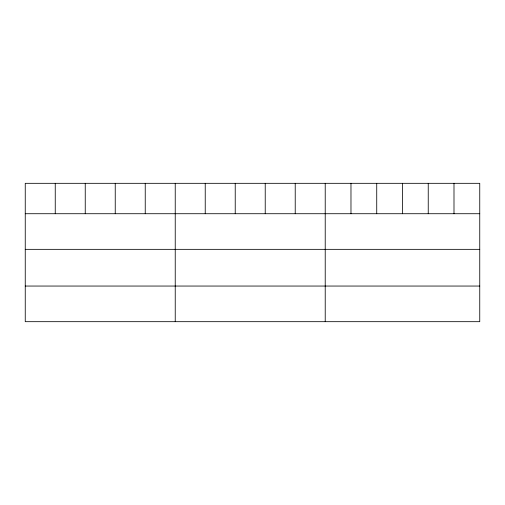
<?xml version="1.0" encoding="UTF-8"?>
<svg xmlns="http://www.w3.org/2000/svg" width="505" height="505" viewBox="0 0 505 505"><rect width="100%" height="100%" fill="white"/><g stroke="black" fill="none" stroke-linecap="round" stroke-linejoin="round"><path stroke-width="0.76" d="M479.75 213.722L479.75 321.679L25.25 321.679L25.25 183.321L479.75 183.321L479.75 213.722L25.25 213.722M25.25 249.344L479.75 249.344M25.25 286.051L479.75 286.051M453.995 183.321L453.995 213.722M428.24 183.321L428.24 213.722M402.485 183.321L402.485 213.722M376.73 183.321L376.73 213.722M350.975 183.321L350.975 213.722M325.22 183.321L325.22 321.679M295.223 183.321L295.223 213.722M265.226 183.321L265.226 213.722M235.229 183.321L235.229 213.722M205.232 183.321L205.232 213.722M175.235 183.321L175.235 321.679M145.238 183.321L145.238 213.722M115.241 183.321L115.241 213.722M85.244 183.321L85.244 213.722M55.247 183.321L55.247 213.722"/></g></svg>
